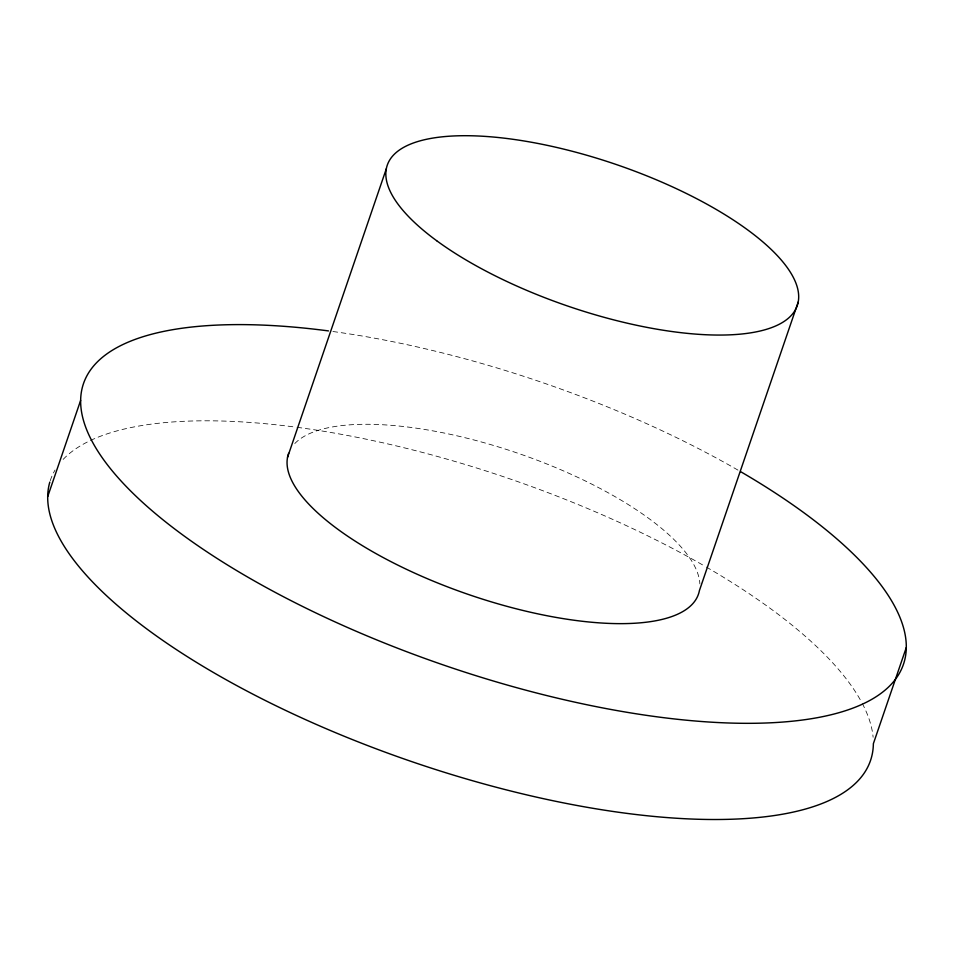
<?xml version="1.0" encoding="UTF-8"?>
<svg xmlns="http://www.w3.org/2000/svg" width="954" height="954" viewBox="0 0 954 954"><rect width="100%" height="100%" fill="white"/><g stroke="black" fill="none" stroke-linecap="round" stroke-linejoin="round"><path stroke-width="0.72" stroke-dasharray="4.77 3.58" d="M50.252 480.673A433.343 149.635 18.9 0 1 55.07 470.012M63.155 459.399A433.343 149.635 18.9 0 1 295.573 427.118M297.04 427.309A433.343 149.635 18.9 0 1 705.03 566.306M706.342 567.07A433.343 149.635 18.9 0 1 861.474 701.953M862.261 703.42A433.343 149.635 18.9 0 1 873.113 737.239M332.922 331.515A433.343 149.635 18.9 0 1 737.967 470.119M294.798 443.562A216.677 74.817 18.9 0 1 519.87 453.925A216.677 74.817 18.9 0 1 699.854 583.908"/><path stroke-width="1.43" d="M47.7 496.617L80.637 400.418M287.536 457.324L386.334 168.751M798.2 302.036L699.401 590.609A216.677 74.817 18.9 0 1 473.53 596.202A216.677 74.817 18.9 0 1 288.645 453.293M906.3 647.504L873.363 743.703A433.343 149.635 18.9 0 1 438.554 770.462A433.343 149.635 18.9 0 1 49.823 482.068M740.578 471.634A433.343 149.635 18.9 0 1 776.806 722.464A433.343 149.635 18.9 0 1 148.991 508.077A433.343 149.635 18.9 0 1 328.51 330.919M436.622 240.682A216.677 74.817 18.9 0 0 787.503 318.946A216.677 74.817 18.9 0 0 552.676 146.534A216.677 74.817 18.9 0 0 436.622 240.682"/></g></svg>
